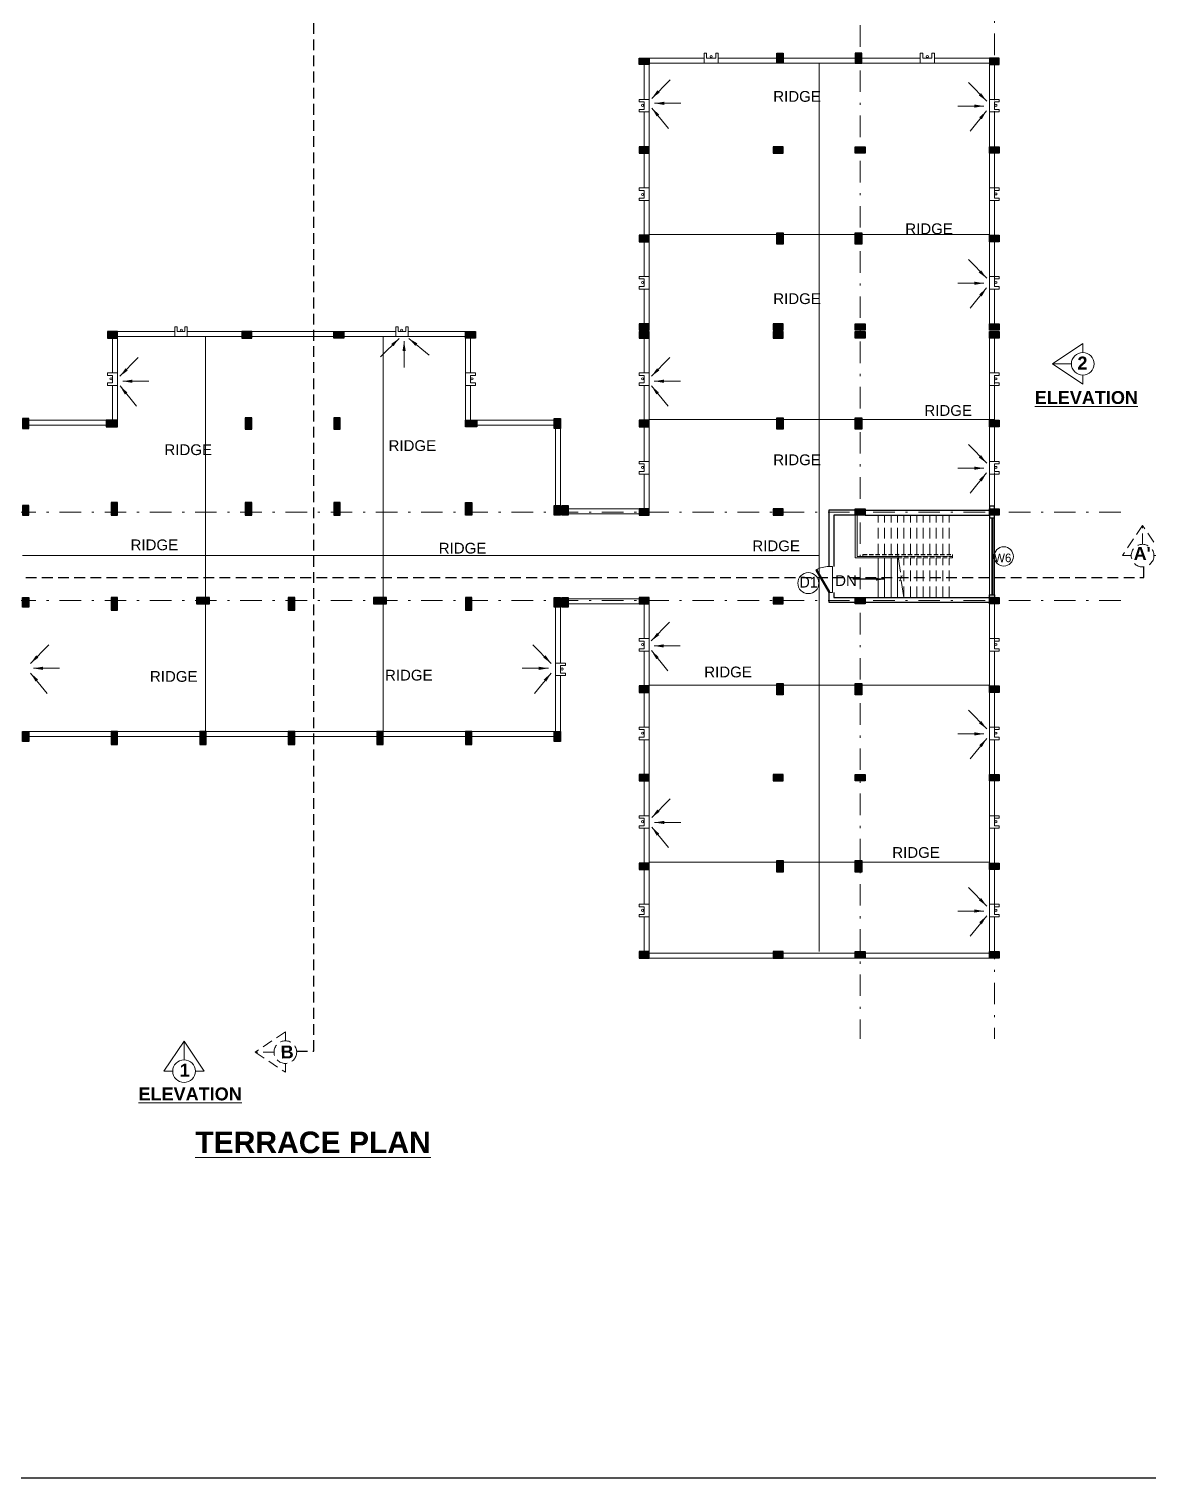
# Model space of a CAD drawing. Header units: millimetres. Extents: x 3614 to 12428, y -844 to 6844.
# Drawn here: x 5816.8 to 5868.8, y -728.6 to -661.2 of the extents above; entities that cross this region are included whole.
import ezdxf

# ---------------------------------------------------------------- set-up
doc = ezdxf.new("R2010")
doc.units = ezdxf.units.MM
doc.header["$LTSCALE"] = 40
doc.header["$MEASUREMENT"] = 0
doc.linetypes.add('DASHDOT', pattern=[1, 0.5, -0.25, 0, -0.25])
doc.linetypes.add('DASHED2', pattern=[0.375, 0.25, -0.125])
doc.layers.get('0').update_dxf_attribs({"linetype": 'CONTINUOUS', "lineweight": 20})
for name, color, linetype, lineweight in [('Beam', 254, 'CONTINUOUS', 25), ('Column', 252, 'CONTINUOUS', 30), ('Column Hatch', 253, 'CONTINUOUS', 13), ('Door', 54, 'CONTINUOUS', 18), ('E1', 7, 'CONTINUOUS', 20), ('GRID', 134, 'DASHDOT', 13), ('Railing', 23, 'CONTINUOUS', 18), ('RIDGE', 255, 'CONTINUOUS', 15), ('Section', 72, 'DASHED2', 30), ('SLOP', 232, 'CONTINUOUS', 18), ('Stair', 1, 'CONTINUOUS', 15), ('TEXT', 7, 'CONTINUOUS', 20), ('title', 7, 'CONTINUOUS', 35), ('Wall', 7, 'CONTINUOUS', 30), ('Window', 150, 'CONTINUOUS', 15), ('Window-Wall', 7, 'CONTINUOUS', 18)]:
    doc.layers.add(name, color=color, linetype=linetype, lineweight=lineweight)
doc.styles.add('DIM', font='arial.ttf')
doc.styles.add('L120', font='simplex.shx', dxfattribs={"height": 1})
doc.styles.get("Standard").update_dxf_attribs({"font": 'txt.shx', "height": 0.03937})
doc.styles.add('STYLE9', font='GOTHIC.TTF')
doc.styles.add('Tabrej', font='GOTHIC.TTF')
doc.styles.add('Tabrej.', font='GOTHIC.TTF', dxfattribs={"height": 1})
doc.dimstyles.get("Standard").update_dxf_attribs({"dimtxt": 0.18, "dimasz": 0.18, "dimexe": 0.18, "dimexo": 0.0625, "dimgap": 0.09, "dimtad": 0, "dimtih": 1, "dimtoh": 1, "dimdec": 4, "dimzin": 0, "dimdsep": 46, "dimtxsty": 'Standard', "dimcen": 0.09, "dimadec": 0, "dimazin": 0, "dimtfac": 1, "dimtdec": 4, "dimtofl": 0, "dimtmove": 0, "dimatfit": 3, "dimfxl": 0, "dimtolj": 1, "dimtzin": 0, "dimarcsym": 0})
doc.dimstyles.new('Tabrej', dxfattribs={"dimtxt": 0.5, "dimasz": 0.45, "dimexe": 0.18, "dimexo": 0.0625, "dimgap": 0.09, "dimtad": 0, "dimdec": 3, "dimzin": 0, "dimdsep": 46, "dimtxsty": 'Tabrej', "dimcen": 0, "dimclrd": 256, "dimclre": 256, "dimclrt": 7, "dimaunit": 1, "dimadec": 3, "dimazin": 0, "dimtfac": 1, "dimtdec": 3, "dimtofl": 0, "dimtmove": 0, "dimatfit": 3, "dimfxl": 0, "dimtolj": 1, "dimtzin": 0, "dimlwd": -1, "dimlwe": -1, "dimarcsym": 0})

# ---------------------------------------------------------------- blocks, each defined once
blk = doc.blocks.new('COLUMN 546')
at = {"layer": 'Column Hatch'}
h = blk.add_hatch(color=0, dxfattribs=at)
h.dxf.hatch_style = 1
h.paths.add_polyline_path([(0, 0), (0.3, 0), (0.3, 0.46), (0, 0.46)])
at = {"layer": 'Column'}
for p, q in [((0.3, 0.46), (0, 0.46)), ((0, 0.46), (0, 0)), ((0, 0), (0.3, 0)), ((0.3, 0), (0.3, 0.46))]:
    blk.add_line(p, q, dxfattribs=at)
blk = doc.blocks.new('COLM 530')
at = {"layer": 'Column Hatch'}
h = blk.add_hatch(color=0, dxfattribs=at)
h.dxf.hatch_style = 1
h.paths.add_polyline_path([(5443.518, -633.795), (5443.218, -633.795), (5443.218, -634.325), (5443.518, -634.325)])
at = {"layer": 'Column'}
for p, q in [((5443.518, -633.795), (5443.218, -633.795)), ((5443.218, -633.795), (5443.218, -634.325)), ((5443.518, -634.325), (5443.518, -633.795)), ((5443.218, -634.325), (5443.518, -634.325))]:
    blk.add_line(p, q, dxfattribs=at)
blk = doc.blocks.new('colm 600')
at = {"layer": 'Column Hatch'}
h = blk.add_hatch(color=0, dxfattribs=at)
h.dxf.hatch_style = 1
h.paths.add_polyline_path([(5460.775, -628.796), (5460.475, -628.796), (5460.475, -629.396), (5460.775, -629.396)])
at = {"layer": 'Column'}
for p, q in [((5460.775, -628.796), (5460.475, -628.796)), ((5460.475, -628.796), (5460.475, -629.396)), ((5460.475, -629.396), (5460.775, -629.396)), ((5460.775, -629.396), (5460.775, -628.796))]:
    blk.add_line(p, q, dxfattribs=at)
blk = doc.blocks.new('*U18')
for p, q in [((0, 0), (0, -6)), ((40, 0), (40, -6))]:
    blk.add_line(p, q)
blk.add_lwpolyline([(0, 0), (34.6, 20), (35.5, 18.5), (0.9, -1.5)], close=True)
blk.add_arc((0, 0), 40, 0, 30)
blk = doc.blocks.new('DOOR1')
at = {"layer": 'Door'}
blk.add_line((0, 0), (1.2, 0), dxfattribs=at)
at = {"layer": 'Door', "xscale": 0.0300000000000013, "yscale": 0.0300000000000013, "zscale": 0.0300000000000013}
blk.add_blockref('*U18', (0, 0.18), dxfattribs=at)
blk = doc.blocks.new('drt')
at = {"layer": 'TEXT', "ltscale": 0.05}
for p, q in [((43.454, 26.367), (43.042, 26.367)), ((43.98, 24.969), (43.042, 26.367)), ((44.919, 26.367), (43.98, 24.969)), ((44.919, 26.367), (44.506, 26.367)), ((43.98, 25.841), (43.98, 24.969)), ((86.231, 2.02), (87.63, 2.959)), ((87.63, 2.546), (87.63, 2.959)), ((7.106, 2.255), (7.106, 2.667)), ((8.505, 1.729), (7.106, 2.667)), ((87.104, 2.02), (86.231, 2.02)), ((87.63, 1.082), (86.231, 2.02)), ((7.106, 0.79), (8.505, 1.729)), ((7.632, 1.729), (8.505, 1.729)), ((87.63, 1.082), (87.63, 1.494)), ((7.106, 0.79), (7.106, 1.203)), ((44.942, -30.84), (45.881, -29.442)), ((45.881, -30.314), (45.881, -29.442)), ((45.881, -29.442), (46.819, -30.84)), ((44.942, -30.84), (45.355, -30.84)), ((46.407, -30.84), (46.819, -30.84))]:
    blk.add_line(p, q, dxfattribs=at)
for centre in [(43.98, 26.367), (7.106, 1.729), (87.63, 2.02), (45.881, -30.84)]:
    blk.add_circle(centre, 0.526, dxfattribs=at)
at = {"layer": 'TEXT', "char_height": 0.6, "attachment_point": 1, "style": 'Tabrej.'}
for s, insert in [('{\\fArial|b1|i0|c0|p34;\\LELEVATION }', (41.63, 27.914)), ('{\\fArial|b1|i0|c0|p34;3}', (43.732, 26.705)), ('{\\fArial|b1|i0|c0|p34;2}', (87.382, 2.358)), ('{\\fArial|b1|i0|c0|p34;\\LELEVATION }', (85.399, 0.756)), ('{\\fArial|b1|i0|c0|p34;\\LELEVATION }', (4.487, 0.133)), ('{\\fArial|b1|i0|c0|p34;\\LELEVATION }', (43.767, -31.598))]:
    blk.add_mtext_dynamic_manual_height_columns(s, width=20.54056, gutter_width=5, heights=[0], dxfattribs=dict(at, insert=insert))
for s, insert, rotation in [('{\\fArial|b1|i0|c0|p34;4}', (6.865, 2.063), 1.0017), ('{\\fArial|b1|i0|c0|p34;1}', (45.684, -30.492), 359.4813)]:
    blk.add_mtext_dynamic_manual_height_columns(s, width=20.54056, gutter_width=5, heights=[0], dxfattribs=dict(at, insert=insert, rotation=rotation))
blk = doc.blocks.new('GFGRG')
at = {"layer": 'TEXT', "color": 3}
blk.add_circle((5531.941, -685.736), 0.448, dxfattribs=at)
at = {"layer": 'TEXT', "color": 3, "style": 'STYLE9'}
blk.add_text('W6', height=0.4, dxfattribs=at).set_placement((5531.494, -686.004))
blk = doc.blocks.new('DDDD')
at = {"layer": 'TEXT', "color": 3, "ltscale": 0.2}
blk.add_circle((2085.909, -1030.934), 0.488, dxfattribs=at)
at = {"layer": 'TEXT', "color": 3, "style": 'STYLE9'}
blk.add_text('D1', height=0.5, dxfattribs=at).set_placement((2085.496, -1031.139))
blk = doc.blocks.new('BDHVBFH')
at = {"layer": 'Section', "color": 7, "linetype": 'ByBlock', "lineweight": 20, "ltscale": 0.05}
for p, q in [((5432.399, -574.787), (5431.461, -576.186)), ((5432.399, -575.66), (5432.399, -574.787)), ((5433.338, -576.186), (5432.399, -574.787)), ((5431.873, -576.186), (5431.461, -576.186)), ((5433.338, -576.186), (5432.925, -576.186))]:
    blk.add_line(p, q, dxfattribs=at)
blk.add_circle((5432.399, -576.186), 0.526, dxfattribs=at)
blk = doc.blocks.new('SECT BB')
at = {"layer": 'Section', "ltscale": 0.05}
for p, q in [((5469.946, -289.614), (5470.752, -289.614)), ((5470.752, -343.655), (5470.752, -289.614)), ((5469.946, -343.655), (5470.752, -343.655))]:
    blk.add_line(p, q, dxfattribs=at)
at = {"layer": 'Section', "rotation": 90}
for p in [(4893.237, -5721.963), (4893.237, -5776.106)]:
    blk.add_blockref('BDHVBFH', p, dxfattribs=at)
at = {"layer": 'Section', "char_height": 0.6, "attachment_point": 1, "rotation": 1.0017, "style": 'Tabrej'}
for insert in [(5469.197, -289.257), (5469.197, -343.405)]:
    blk.add_mtext_dynamic_manual_height_columns('{\\fArial|b1|i0|c0|p34;B}', width=20.54056, gutter_width=5, heights=[0], dxfattribs=dict(at, insert=insert))
blk = doc.blocks.new('SEC AA')
at = {"layer": 'Section', "ltscale": 0.05}
for p, q in [((5428.116, -321.664), (5428.116, -321.164)), ((5428.116, -321.664), (5509.295, -321.664)), ((5509.295, -321.664), (5509.295, -321.164))]:
    blk.add_line(p, q, dxfattribs=at)
at = {"layer": 'Section'}
for p in [(-4.334, 255.545), (76.844, 255.545)]:
    blk.add_blockref('BDHVBFH', p, dxfattribs=at)
at = {"layer": 'Section', "char_height": 0.6, "attachment_point": 1, "rotation": 1.0017, "style": 'Tabrej'}
for s, insert in [('{\\fArial|b1|i0|c0|p34;A}', (5427.753, -320.249)), ("{\\fArial|b1|i0|c0|p34;A'}", (5508.818, -320.249))]:
    blk.add_mtext_dynamic_manual_height_columns(s, width=20.54056, gutter_width=5, heights=[0], dxfattribs=dict(at, insert=insert))

msp = doc.modelspace()

# ---------------------------------------------------------------- linework, layer by layer
at = {"layer": 'Beam', "ltscale": 0.05}
msp.add_lwpolyline([(5375.2505, -625.1005), (5933.9059, -625.1005), (5933.9059, -728.5521), (5375.2505, -728.5521)], close=True, dxfattribs=at)
at = {"layer": 'E1', "ltscale": 0.05}
for p, q in [((5845.4173, -664.5005), (5845.4173, -662.8855)), ((5848.2048, -662.5855), (5845.6473, -662.5855)), ((5848.2048, -662.8155), (5845.6473, -662.8155)), ((5845.6473, -664.5005), (5845.6473, -662.8855)), ((5851.5773, -662.5855), (5848.8598, -662.5855)), ((5851.5773, -662.8155), (5848.8598, -662.8155)), ((5851.8773, -662.5855), (5855.2273, -662.5855)), ((5851.8773, -662.8155), (5855.2273, -662.8155)), ((5858.2448, -662.5855), (5855.5273, -662.5855)), ((5858.2448, -662.8155), (5855.5273, -662.8155)), ((5861.4573, -662.5855), (5858.8998, -662.5855)), ((5861.4573, -662.8155), (5858.8998, -662.8155)), ((5861.4573, -664.5005), (5861.4573, -662.8855)), ((5861.6873, -664.5005), (5861.6873, -662.8855)), ((5845.4173, -666.7005), (5845.4173, -665.0855)), ((5845.6473, -666.7005), (5845.6473, -665.0855)), ((5861.4573, -666.7005), (5861.4573, -665.0855)), ((5861.6873, -666.7005), (5861.6873, -665.0855)), ((5845.4173, -668.6155), (5845.4173, -667.0005)), ((5845.6473, -668.6155), (5845.6473, -667.0005)), ((5861.4573, -668.6155), (5861.4573, -667.0005)), ((5861.6873, -668.6155), (5861.6873, -667.0005)), ((5845.4173, -670.8155), (5845.4173, -669.2005)), ((5845.6473, -670.8155), (5845.6473, -669.2005)), ((5861.4573, -670.8155), (5861.4573, -669.2005)), ((5861.6873, -670.8155), (5861.6873, -669.2005)), ((5845.4173, -672.7305), (5845.4173, -671.1155)), ((5845.6473, -672.7305), (5845.6473, -671.1155)), ((5861.4573, -672.7305), (5861.4573, -671.1155)), ((5861.6873, -672.7305), (5861.6873, -671.1155)), ((5845.4173, -674.9305), (5845.4173, -673.3155)), ((5845.6473, -674.9305), (5845.6473, -673.3155)), ((5861.4573, -674.9305), (5861.4573, -673.3155)), ((5861.6873, -674.9305), (5861.6873, -673.3155)), ((5820.7273, -675.5925), (5820.7273, -677.2075)), ((5820.9573, -675.2925), (5823.611, -675.2925)), ((5820.9573, -675.5225), (5823.611, -675.5225)), ((5820.9573, -675.5925), (5820.9573, -677.2075)), ((5824.196, -675.2925), (5826.7273, -675.2925)), ((5824.196, -675.5225), (5826.7273, -675.5225)), ((5827.1873, -675.2925), (5831.0023, -675.2925)), ((5827.1873, -675.5225), (5831.0023, -675.5225)), ((5831.4623, -675.2925), (5833.8787, -675.2925)), ((5831.4623, -675.5225), (5833.8787, -675.5225)), ((5837.1173, -675.2925), (5834.4637, -675.2925)), ((5837.1173, -675.5225), (5834.4637, -675.5225)), ((5837.1173, -675.5925), (5837.1173, -677.2075)), ((5837.3473, -675.5925), (5837.3473, -677.2075)), ((5845.4173, -677.2075), (5845.4173, -675.5925)), ((5845.6473, -677.2075), (5845.6473, -675.5925)), ((5861.4573, -677.2075), (5861.4573, -675.5925)), ((5861.6873, -677.2075), (5861.6873, -675.5925)), ((5820.7273, -677.7925), (5820.7273, -679.4075)), ((5820.9573, -677.7925), (5820.9573, -679.4075)), ((5837.1173, -677.7925), (5837.1173, -679.4075)), ((5837.3473, -677.7925), (5837.3473, -679.4075)), ((5845.4173, -679.4075), (5845.4173, -677.7925)), ((5845.6473, -679.4075), (5845.6473, -677.7925)), ((5861.4573, -679.4075), (5861.4573, -677.7925)), ((5861.6873, -679.4075), (5861.6873, -677.7925)), ((5820.4273, -679.4075), (5816.8423, -679.4075)), ((5820.4273, -679.6375), (5816.8423, -679.6375)), ((5837.6473, -679.4075), (5841.2323, -679.4075)), ((5837.6473, -679.6375), (5841.2323, -679.6375)), ((5841.3023, -683.3625), (5841.3023, -679.8074)), ((5841.5323, -683.3625), (5841.5323, -679.8074)), ((5845.4173, -681.3225), (5845.4173, -679.7075)), ((5845.6473, -681.3225), (5845.6473, -679.7075)), ((5861.4573, -681.3225), (5861.4573, -679.7075)), ((5861.6873, -681.3225), (5861.6873, -679.7075)), ((5845.4173, -683.5225), (5845.4173, -681.9075)), ((5845.6473, -683.5225), (5845.6473, -681.9075)), ((5861.4573, -683.5225), (5861.4573, -681.9075)), ((5861.6873, -683.5225), (5861.6873, -681.9075)), ((5845.1873, -683.5225), (5841.8943, -683.5225)), ((5845.1873, -683.7525), (5841.8943, -683.7525)), ((5845.1873, -687.7075), (5841.8943, -687.7075)), ((5845.1873, -687.9375), (5841.8943, -687.9375)), ((5845.4173, -687.9375), (5845.4173, -689.5525)), ((5845.6473, -687.9375), (5845.6473, -689.5525)), ((5861.4573, -689.5525), (5861.4573, -687.9375)), ((5861.6873, -689.5525), (5861.6873, -687.9375)), ((5841.3023, -688.0975), (5841.3023, -690.69)), ((5841.5323, -688.0975), (5841.5323, -690.69)), ((5845.4173, -690.1375), (5845.4173, -691.7525)), ((5845.6473, -690.1375), (5845.6473, -691.7525)), ((5861.4573, -691.7525), (5861.4573, -690.1375)), ((5861.6873, -691.7525), (5861.6873, -690.1375)), ((5841.3023, -691.275), (5841.3023, -693.8675)), ((5841.5323, -691.275), (5841.5323, -693.8675)), ((5845.4173, -692.0525), (5845.4173, -693.6675)), ((5845.6473, -692.0525), (5845.6473, -693.6675)), ((5861.4573, -693.6675), (5861.4573, -692.0525)), ((5861.6873, -693.6675), (5861.6873, -692.0525)), ((5816.8423, -693.8675), (5841.2323, -693.8675)), ((5816.8423, -694.0975), (5841.2323, -694.0975)), ((5845.4173, -694.2525), (5845.4173, -695.8675)), ((5845.6473, -694.2525), (5845.6473, -695.8675)), ((5861.4573, -695.8675), (5861.4573, -694.2525)), ((5861.6873, -695.8675), (5861.6873, -694.2525)), ((5845.4173, -696.1675), (5845.4173, -697.7825)), ((5845.6473, -696.1675), (5845.6473, -697.7825)), ((5861.4573, -697.7825), (5861.4573, -696.1675)), ((5861.6873, -697.7825), (5861.6873, -696.1675)), ((5845.4173, -698.3675), (5845.4173, -699.9825)), ((5845.6473, -698.3675), (5845.6473, -699.9825)), ((5861.4573, -699.9825), (5861.4573, -698.3675)), ((5861.6873, -699.9825), (5861.6873, -698.3675)), ((5845.4173, -700.2825), (5845.4173, -701.8975)), ((5845.6473, -700.2825), (5845.6473, -701.8975)), ((5861.4573, -701.8975), (5861.4573, -700.2825)), ((5861.6873, -701.8975), (5861.6873, -700.2825)), ((5845.4173, -702.4825), (5845.4173, -704.0975)), ((5845.6473, -702.4825), (5845.6473, -704.0975)), ((5861.4573, -704.0975), (5861.4573, -702.4825)), ((5861.6873, -704.0975), (5861.6873, -702.4825)), ((5845.6473, -704.1675), (5861.4573, -704.1675)), ((5845.6473, -704.3975), (5861.4573, -704.3975))]:
    msp.add_line(p, q, dxfattribs=at)
at = {"layer": 'E1'}
for points in [[(5848.8598, -662.8175), (5848.8598, -662.3575), (5848.7448, -662.3575), (5848.7448, -662.5875), (5848.3198, -662.5875), (5848.3198, -662.3575), (5848.2048, -662.3575), (5848.2048, -662.8175), (5848.8598, -662.8175)], [(5858.2448, -662.8155), (5858.2448, -662.3555), (5858.3598, -662.3555), (5858.3598, -662.5855), (5858.7848, -662.5855), (5858.7848, -662.3555), (5858.8998, -662.3555), (5858.8998, -662.8155), (5858.2448, -662.8155)], [(5845.6473, -664.5005), (5845.1873, -664.5005), (5845.1873, -664.6155), (5845.4173, -664.6155), (5845.4173, -664.9705), (5845.1873, -664.9705), (5845.1873, -665.0855), (5845.6473, -665.0855), (5845.6473, -664.5005)], [(5861.4573, -664.5005), (5861.9173, -664.5005), (5861.9173, -664.6155), (5861.6873, -664.6155), (5861.6873, -664.9705), (5861.9173, -664.9705), (5861.9173, -665.0855), (5861.4573, -665.0855), (5861.4573, -664.5005)], [(5845.6473, -669.2005), (5845.1873, -669.2005), (5845.1873, -669.0855), (5845.4173, -669.0855), (5845.4173, -668.7305), (5845.1873, -668.7305), (5845.1873, -668.6155), (5845.6473, -668.6155), (5845.6473, -669.2005)], [(5861.4573, -668.6155), (5861.9173, -668.6155), (5861.9173, -668.7305), (5861.6873, -668.7305), (5861.6873, -669.0855), (5861.9173, -669.0855), (5861.9173, -669.2005), (5861.4573, -669.2005), (5861.4573, -668.6155)], [(5845.6473, -672.7305), (5845.1873, -672.7305), (5845.1873, -672.8455), (5845.4173, -672.8455), (5845.4173, -673.2005), (5845.1873, -673.2005), (5845.1873, -673.3155), (5845.6473, -673.3155), (5845.6473, -672.7305)], [(5861.4573, -672.7305), (5861.9173, -672.7305), (5861.9173, -672.8455), (5861.6873, -672.8455), (5861.6873, -673.2005), (5861.9173, -673.2005), (5861.9173, -673.3155), (5861.4573, -673.3155), (5861.4573, -672.7305)], [(5824.196, -675.5225), (5824.196, -675.0625), (5824.081, -675.0625), (5824.081, -675.2925), (5823.726, -675.2925), (5823.726, -675.0625), (5823.611, -675.0625), (5823.611, -675.5225), (5824.196, -675.5225)], [(5833.8787, -675.5225), (5833.8787, -675.0625), (5833.9937, -675.0625), (5833.9937, -675.2925), (5834.3487, -675.2925), (5834.3487, -675.0625), (5834.4637, -675.0625), (5834.4637, -675.5225), (5833.8787, -675.5225)], [(5820.9573, -677.2075), (5820.4973, -677.2075), (5820.4973, -677.3225), (5820.7273, -677.3225), (5820.7273, -677.6775), (5820.4973, -677.6775), (5820.4973, -677.7925), (5820.9573, -677.7925), (5820.9573, -677.2075)], [(5837.1173, -677.2075), (5837.5773, -677.2075), (5837.5773, -677.3225), (5837.3473, -677.3225), (5837.3473, -677.6775), (5837.5773, -677.6775), (5837.5773, -677.7925), (5837.1173, -677.7925), (5837.1173, -677.2075)], [(5845.6473, -677.2075), (5845.1873, -677.2075), (5845.1873, -677.3225), (5845.4173, -677.3225), (5845.4173, -677.6775), (5845.1873, -677.6775), (5845.1873, -677.7925), (5845.6473, -677.7925), (5845.6473, -677.2075)], [(5861.4573, -677.2075), (5861.9173, -677.2075), (5861.9173, -677.3225), (5861.6873, -677.3225), (5861.6873, -677.6775), (5861.9173, -677.6775), (5861.9173, -677.7925), (5861.4573, -677.7925), (5861.4573, -677.2075)], [(5845.6473, -681.3225), (5845.1873, -681.3225), (5845.1873, -681.4375), (5845.4173, -681.4375), (5845.4173, -681.7925), (5845.1873, -681.7925), (5845.1873, -681.9075), (5845.6473, -681.9075), (5845.6473, -681.3225)], [(5861.4573, -681.3225), (5861.9173, -681.3225), (5861.9173, -681.4375), (5861.6873, -681.4375), (5861.6873, -681.7925), (5861.9173, -681.7925), (5861.9173, -681.9075), (5861.4573, -681.9075), (5861.4573, -681.3225)], [(5845.6473, -689.5525), (5845.1873, -689.5525), (5845.1873, -689.6675), (5845.4173, -689.6675), (5845.4173, -690.0225), (5845.1873, -690.0225), (5845.1873, -690.1375), (5845.6473, -690.1375), (5845.6473, -689.5525)], [(5861.4573, -689.5525), (5861.9173, -689.5525), (5861.9173, -689.6675), (5861.6873, -689.6675), (5861.6873, -690.0225), (5861.9173, -690.0225), (5861.9173, -690.1375), (5861.4573, -690.1375), (5861.4573, -689.5525)], [(5841.3023, -690.69), (5841.7623, -690.69), (5841.7623, -690.805), (5841.5323, -690.805), (5841.5323, -691.16), (5841.7623, -691.16), (5841.7623, -691.275), (5841.3023, -691.275), (5841.3023, -690.69)], [(5845.6473, -693.6675), (5845.1873, -693.6675), (5845.1873, -693.7825), (5845.4173, -693.7825), (5845.4173, -694.1375), (5845.1873, -694.1375), (5845.1873, -694.2525), (5845.6473, -694.2525), (5845.6473, -693.6675)], [(5861.4573, -693.6675), (5861.9173, -693.6675), (5861.9173, -693.7825), (5861.6873, -693.7825), (5861.6873, -694.1375), (5861.9173, -694.1375), (5861.9173, -694.2525), (5861.4573, -694.2525), (5861.4573, -693.6675)], [(5845.6473, -697.7825), (5845.1873, -697.7825), (5845.1873, -697.8975), (5845.4173, -697.8975), (5845.4173, -698.2525), (5845.1873, -698.2525), (5845.1873, -698.3675), (5845.6473, -698.3675), (5845.6473, -697.7825)], [(5861.4573, -697.7825), (5861.9173, -697.7825), (5861.9173, -697.8975), (5861.6873, -697.8975), (5861.6873, -698.2525), (5861.9173, -698.2525), (5861.9173, -698.3675), (5861.4573, -698.3675), (5861.4573, -697.7825)], [(5845.6473, -701.8975), (5845.1873, -701.8975), (5845.1873, -702.0125), (5845.4173, -702.0125), (5845.4173, -702.3675), (5845.1873, -702.3675), (5845.1873, -702.4825), (5845.6473, -702.4825), (5845.6473, -701.8975)], [(5861.4573, -701.8975), (5861.9173, -701.8975), (5861.9173, -702.0125), (5861.6873, -702.0125), (5861.6873, -702.3675), (5861.9173, -702.3675), (5861.9173, -702.4825), (5861.4573, -702.4825), (5861.4573, -701.8975)]]:
    msp.add_lwpolyline(points, dxfattribs=at)
for centre in [(5848.5323, -662.5159), (5858.5723, -662.5138), (5845.3457, -664.7788), (5861.759, -664.7788), (5845.3457, -668.9222), (5861.759, -668.8938), (5845.3457, -673.0088), (5861.759, -673.0088), (5823.9177, -675.2208), (5834.157, -675.2208), (5820.6557, -677.4858), (5837.419, -677.4858), (5845.3457, -677.4858), (5861.759, -677.4858), (5845.3457, -681.6008), (5861.759, -681.6008), (5845.3457, -689.8308), (5861.759, -689.8308), (5841.604, -690.9683), (5845.3457, -693.9458), (5861.759, -693.9458), (5845.3457, -698.0608), (5861.759, -698.0608), (5845.3457, -702.1758), (5861.759, -702.1758)]:
    msp.add_circle(centre, 0.05, dxfattribs=at)
at = {"layer": 'GRID', "lineweight": 18, "ltscale": 0.05}
for p, q in [((5861.6873, -657.2426), (5861.6873, -708.1427)), ((5855.4573, -658.9562), (5855.4573, -708.1427)), ((5867.559, -683.6725), (5792.6122, -683.6725)), ((5867.559, -687.7875), (5792.6032, -687.7875))]:
    msp.add_line(p, q, dxfattribs=at)
at = {"layer": 'Railing', "ltscale": 0.05}
for p, q in [((5855.2273, -683.8225), (5855.2273, -685.8075)), ((5855.3073, -683.8225), (5855.3073, -685.7325))]:
    msp.add_line(p, q, dxfattribs=at)
at = {"layer": 'Railing', "linetype": 'ByBlock', "ltscale": 0.05}
for p, q in [((5855.2273, -685.8075), (5857.1989, -685.8075)), ((5855.3073, -685.7325), (5857.1868, -685.7325))]:
    msp.add_line(p, q, dxfattribs=at)
at = {"layer": 'Railing', "linetype": 'DASHED2', "ltscale": 0.02}
for p, q in [((5855.5723, -685.6525), (5859.7373, -685.6525)), ((5855.5723, -685.6525), (5855.5723, -685.7275)), ((5855.5723, -685.7275), (5859.7373, -685.7275)), ((5857.187, -685.7325), (5859.7373, -685.7325)), ((5857.199, -685.8075), (5859.7373, -685.8075)), ((5859.7373, -685.7275), (5859.7373, -685.6525)), ((5859.7373, -685.8075), (5859.7373, -685.7325))]:
    msp.add_line(p, q, dxfattribs=at)
at = {"layer": 'RIDGE', "linetype": 'ByBlock', "lineweight": 18, "ltscale": 0.05}
for p, q in [((5853.5523, -704.0975), (5853.5523, -662.8155)), ((5845.6473, -670.7805), (5861.4573, -670.7805)), ((5825.0403, -675.5225), (5825.0403, -693.8325)), ((5833.3023, -675.5225), (5833.3023, -693.8325)), ((5845.6473, -679.3725), (5861.6873, -679.3725)), ((5816.5423, -685.695), (5853.5523, -685.695)), ((5845.6473, -691.7175), (5861.4573, -691.7175)), ((5845.6473, -699.9475), (5861.4573, -699.9475))]:
    msp.add_line(p, q, dxfattribs=at)
at = {"layer": 'Stair', "linetype": 'DASHED2', "ltscale": 0.05}
for p, q in [((5856.2873, -685.6525), (5856.2873, -683.8225)), ((5856.5873, -685.6525), (5856.5873, -683.8225)), ((5856.8873, -685.6525), (5856.8873, -683.8225)), ((5857.1873, -685.6525), (5857.1873, -683.8225)), ((5857.4873, -685.6525), (5857.4873, -683.8225)), ((5857.7873, -685.6525), (5857.7873, -683.8225)), ((5858.0873, -685.6525), (5858.0873, -683.8225)), ((5858.3873, -685.6525), (5858.3873, -683.8225)), ((5858.6873, -685.6525), (5858.6873, -683.8225)), ((5858.9873, -685.6525), (5858.9873, -683.8225)), ((5859.2873, -685.6525), (5859.2873, -683.8225)), ((5859.5873, -685.6525), (5859.5873, -683.8225)), ((5857.4873, -687.6375), (5857.4873, -685.8075)), ((5857.7873, -687.6375), (5857.7873, -685.8075)), ((5858.0873, -687.6375), (5858.0873, -685.8075)), ((5858.3873, -687.6375), (5858.3873, -685.8075)), ((5858.6873, -687.6375), (5858.6873, -685.8075)), ((5858.9873, -687.6375), (5858.9873, -685.8075)), ((5859.2873, -687.6375), (5859.2873, -685.8075)), ((5859.5873, -687.6375), (5859.5873, -685.8075))]:
    msp.add_line(p, q, dxfattribs=at)
at = {"layer": 'Stair', "ltscale": 0.05}
for p, q in [((5856.2873, -687.6375), (5856.2873, -685.8075)), ((5856.5873, -687.6375), (5856.5873, -685.8075)), ((5856.8873, -687.6375), (5856.8873, -685.8075)), ((5857.1873, -687.6375), (5857.1873, -685.8075))]:
    msp.add_line(p, q, dxfattribs=at)
at = {"layer": 'TEXT', "ltscale": 0.05}
for p, q in [((5857.3313, -686.4623), (5857.1873, -685.5485)), ((5857.4016, -686.6418), (5857.2849, -686.8666)), ((5857.3313, -686.6463), (5857.4016, -686.6418)), ((5857.3651, -686.8611), (5857.2849, -686.8666)), ((5857.4873, -687.6375), (5857.3651, -686.8611))]:
    msp.add_line(p, q, dxfattribs=at)
at = {"layer": 'title', "ltscale": 0.05}
msp.add_line((5857.3704, -686.8951), (5857.3704, -686.8951), dxfattribs=at)
at = {"layer": 'Wall', "linetype": 'ByBlock', "ltscale": 0.05}
for p, q in [((5855.2273, -683.5925), (5853.9943, -683.5925)), ((5853.9943, -683.5925), (5853.9943, -686.2075)), ((5855.2273, -683.8225), (5854.2273, -683.8225)), ((5854.2273, -683.8225), (5854.2273, -686.2075)), ((5853.9943, -687.4075), (5853.9943, -687.8675)), ((5854.2273, -687.4075), (5854.2273, -687.6375))]:
    msp.add_line(p, q, dxfattribs=at)
at = {"layer": 'Wall'}
for p, q in [((5855.6873, -683.5925), (5861.4573, -683.5925)), ((5855.6873, -683.8225), (5861.4573, -683.8225)), ((5853.9943, -687.8675), (5855.2273, -687.8675)), ((5854.2273, -687.6375), (5855.2273, -687.6375)), ((5855.6873, -687.6375), (5861.4573, -687.6375)), ((5855.6873, -687.8675), (5861.4573, -687.8675))]:
    msp.add_line(p, q, dxfattribs=at)
for points in [[(5861.6873, -683.5225), (5861.6873, -683.4075), (5861.4573, -683.4075), (5861.4573, -683.5225), (5861.6873, -683.5225)], [(5861.6873, -683.9375), (5861.6873, -683.8225), (5861.4573, -683.8225), (5861.4573, -683.9375), (5861.6873, -683.9375)], [(5861.4573, -687.6375), (5861.4573, -687.5225), (5861.6873, -687.5225), (5861.6873, -687.6375), (5861.4573, -687.6375)]]:
    msp.add_lwpolyline(points, dxfattribs=at)
at = {"layer": 'Window'}
for p, q in [((5861.6064, -683.9375), (5861.6064, -687.5225)), ((5861.6364, -683.9375), (5861.6364, -687.5225))]:
    msp.add_line(p, q, dxfattribs=at)
at = {"layer": 'Window-Wall'}
for p, q in [((5861.6873, -683.9375), (5861.4573, -683.9375)), ((5861.4573, -687.5225), (5861.4573, -683.9375)), ((5861.5723, -683.9375), (5861.5723, -687.5225)), ((5861.6873, -683.9375), (5861.6873, -687.5225)), ((5861.6873, -687.5225), (5861.4573, -687.5225))]:
    msp.add_line(p, q, dxfattribs=at)

# ---------------------------------------------------------------- block references
at = {"color": 7, "extrusion": (0, 0, -1), "zscale": -1}
for p in [(-5851.8774, -662.8204), (-5841.5323, -679.7875), (-5841.5323, -683.8225), (-5841.8943, -683.8225)]:
    msp.add_blockref('COLUMN 546', p, dxfattribs=at)
at = {"color": 7, "extrusion": (0, 0, -1), "xscale": -1, "zscale": -1}
for p in [(-5855.2274, -662.8204), (-5816.5423, -679.7875), (-5816.5423, -683.8225)]:
    msp.add_blockref('COLUMN 546', p, dxfattribs=at)
at = {"color": 7, "extrusion": (0, 0, -1), "zscale": -1}
for p, rotation in [((-5845.6473, -662.5855), 270), ((-5855.2273, -667.0005), 90.00000000000001), ((-5861.4573, -667.0005), 90.00000000000001), ((-5861.4573, -671.1155), 90.00000000000001), ((-5855.2273, -675.2305), 90.00000000000001), ((-5861.4573, -675.2305), 90.00000000000001), ((-5831.0023, -675.5925), 90.00000000000001), ((-5837.1173, -675.5925), 90.00000000000001), ((-5855.2273, -675.5925), 90.00000000000001), ((-5861.4573, -675.5925), 90.00000000000001), ((-5861.4573, -679.7075), 90.00000000000001), ((-5855.2273, -683.8225), 90.00000000000001), ((-5861.4573, -683.8225), 90.00000000000001), ((-5816.5423, -687.6375), 180), ((-5841.2323, -687.6375), 180), ((-5841.5943, -687.6375), 180), ((-5855.2273, -687.9375), 90.00000000000001), ((-5861.4573, -687.9375), 90.00000000000001), ((-5861.4573, -692.0525), 90.00000000000001), ((-5816.5423, -693.8675), 180), ((-5841.2323, -693.8675), 180), ((-5855.2273, -696.1675), 90.00000000000001), ((-5861.4573, -696.1675), 90.00000000000001), ((-5861.4573, -700.2825), 90.00000000000001), ((-5855.2273, -704.3975), 90.00000000000001), ((-5861.4573, -704.3975), 90.00000000000001)]:
    msp.add_blockref('COLUMN 546', p, dxfattribs=dict(at, rotation=rotation))
at = {"color": 7, "extrusion": (0, 0, -1), "xscale": -1, "zscale": -1}
for p, rotation in [((-5861.4573, -662.5855), 90), ((-5845.6473, -667.0005), 270), ((-5851.8773, -667.0005), 270), ((-5845.6473, -671.1155), 270), ((-5845.6473, -675.2305), 270), ((-5851.8773, -675.2305), 270), ((-5820.9573, -675.5925), 270), ((-5827.1873, -675.5925), 270), ((-5845.6473, -675.5925), 270), ((-5851.8773, -675.5925), 270), ((-5845.6473, -679.7075), 270), ((-5845.6473, -683.8225), 270), ((-5851.8773, -683.8225), 270), ((-5845.6473, -687.9375), 270), ((-5851.8773, -687.9375), 270), ((-5845.6473, -692.0525), 270), ((-5845.6473, -696.1675), 270), ((-5851.8773, -696.1675), 270), ((-5845.6473, -700.2825), 270), ((-5845.6473, -704.3975), 270), ((-5851.8773, -704.3975), 270)]:
    msp.add_blockref('COLUMN 546', p, dxfattribs=dict(at, rotation=rotation))
at = {"xscale": -1}
for name, p in [('COLM 530', (11295.0952, -36.9056)), ('COLM 530', (11298.7452, -36.9056)), ('COLM 530', (11295.0952, -45.4976)), ('COLM 530', (11298.7452, -45.4976)), ('colm 600', (11297.8924, -54.4267)), ('COLM 530', (11295.0952, -57.8434)), ('COLM 530', (11298.7452, -57.8434)), ('COLM 530', (11295.0952, -66.0726)), ('COLM 530', (11298.7452, -66.0726))]:
    msp.add_blockref(name, p, dxfattribs=at)
at = {"rotation": 270}
for name, p in [('COLM 530', (6454.7522, 4763.8104)), ('colm 600', (6454.0181, 4772.8376)), ('colm 600', (6462.2481, 4772.8376))]:
    msp.add_blockref(name, p, dxfattribs=at)
for name, p in [('COLM 530', (383.6695, -45.4976)), ('COLM 530', (387.7845, -45.4976)), ('colm 600', (360.1823, -54.4267)), ('colm 600', (366.4123, -54.4267)), ('colm 600', (370.5273, -54.4268)), ('colm 600', (360.1823, -58.8417)), ('colm 600', (368.4123, -58.8417)), ('colm 600', (376.6423, -58.8416)), ('colm 600', (360.1823, -65.0717)), ('colm 600', (364.2973, -65.0717)), ('colm 600', (368.4123, -65.0717)), ('colm 600', (372.5273, -65.0717)), ('colm 600', (376.6423, -65.0717))]:
    msp.add_blockref(name, p)
at = {"xscale": -1, "rotation": 90}
msp.add_blockref('COLM 530', (5203.3225, 4763.8104), dxfattribs=at)
at = {"layer": 'Section'}
for name in ['SECT BB', 'SEC AA']:
    msp.add_blockref(name, (359.3295, -365.0584), dxfattribs=at)
at = {"layer": 'TEXT'}
for name, p in [('GFGRG', (330.1812, 0)), ('DDDD', (3767.1368, 343.9573))]:
    msp.add_blockref(name, p, dxfattribs=at)
at = {"layer": 'Wall'}
msp.add_blockref('drt', (5778.1631, -678.8095), dxfattribs=at)
at = {"layer": 'Wall', "rotation": 89.99999999999997}
msp.add_blockref('DOOR1', (5854.1743, -687.4075), dxfattribs=at)

# ---------------------------------------------------------------- texts
at = {"layer": 'TEXT', "attachment_point": 1, "style": 'DIM'}
for s, width, insert, char_height in [('{\\fArial|b0|i0|c0|p34;RIDGE}', 2.841392, (5851.4155, -664.1144), 0.5), ('{\\fArial|b0|i0|c0|p34;RIDGE}', 2.841392, (5857.5479, -670.2634), 0.5), ('{\\fArial|b0|i0|c0|p34;RIDGE}', 2.841392, (5851.4155, -673.5113), 0.5), ('{\\fArial|b0|i0|c0|p34;RIDGE}', 2.841392, (5858.4349, -678.705), 0.5), ('{\\fArial|b0|i0|c0|p34;RIDGE}', 2.841392, (5823.1334, -680.5277), 0.5), ('{\\fArial|b0|i0|c0|p34;RIDGE}', 2.841392, (5833.5445, -680.3377), 0.5), ('{\\fArial|b0|i0|c0|p34;RIDGE}', 2.841392, (5851.4155, -680.9967), 0.5), ('{\\fArial|b0|i0|c0|p34;RIDGE}', 2.841392, (5821.5602, -684.9485), 0.5), ('{\\fArial|b0|i0|c0|p34;RIDGE}', 2.841392, (5835.8764, -685.1021), 0.5), ('{\\fArial|b0|i0|c0|p34;RIDGE}', 2.841392, (5850.4444, -684.994), 0.5), ('{\\fArial|b0|i0|c0|p34;DN}', 1.50962, (5854.2913, -686.6099), 0.5), ('{\\fArial|b0|i0|c0|p34;RIDGE}', 2.841392, (5822.4601, -691.0614), 0.5), ('{\\fArial|b0|i0|c0|p34;RIDGE}', 2.841392, (5833.3787, -691.0022), 0.5), ('{\\fArial|b0|i0|c0|p34;RIDGE}', 2.841392, (5848.2102, -690.8539), 0.5), ('{\\fArial|b0|i0|c0|p34;RIDGE}', 2.841392, (5856.9433, -699.2409), 0.5), ('{\\fArial|b1|i0|c0|p34;\\LTERRACE PLAN}', 20.540561, (5824.5652, -712.4551), 1)]:
    msp.add_mtext_dynamic_manual_height_columns(s, width=width, gutter_width=5, heights=[0], dxfattribs=dict(at, insert=insert, char_height=char_height))

# ---------------------------------------------------------------- leaders
at = {"layer": 'SLOP', "linetype": 'ByBlock', "ltscale": 0.05}
for points in [[(5845.7706, -664.4559), (5846.6236, -663.5866)], [(5861.3321, -664.5843), (5860.4791, -663.715)], [(5845.776, -664.9043), (5846.5464, -665.8476)], [(5845.9015, -664.6852), (5847.1195, -664.6852)], [(5861.2012, -664.8136), (5859.9832, -664.8136)], [(5861.3267, -665.0326), (5860.5563, -665.976)], [(5861.3321, -672.8143), (5860.4791, -671.945)], [(5861.2012, -673.0436), (5859.9832, -673.0436)], [(5861.3267, -673.2626), (5860.5563, -674.206)], [(5834.0384, -675.6039), (5833.1691, -676.457)], [(5834.2677, -675.7349), (5834.2677, -676.9529)], [(5834.4868, -675.6094), (5835.4301, -676.3798)], [(5821.0652, -677.3673), (5821.9182, -676.498)], [(5845.7552, -677.3673), (5846.6082, -676.498)], [(5821.0706, -677.8156), (5821.841, -678.759)], [(5821.1961, -677.5966), (5822.4141, -677.5966)], [(5845.7606, -677.8156), (5846.531, -678.759)], [(5845.8861, -677.5966), (5847.1041, -677.5966)], [(5861.3321, -681.4063), (5860.4791, -680.537)], [(5861.2012, -681.6356), (5859.9832, -681.6356)], [(5861.3267, -681.8546), (5860.5563, -682.798)], [(5845.7502, -689.6634), (5846.6033, -688.7941)], [(5816.9142, -690.7051), (5817.7672, -689.8358)], [(5841.1024, -690.7051), (5840.2493, -689.8358)], [(5845.8812, -689.8927), (5847.0991, -689.8927)], [(5845.7557, -690.1118), (5846.5261, -691.0551)], [(5816.9197, -691.1535), (5817.6901, -692.0968)], [(5817.0452, -690.9344), (5818.2631, -690.9344)], [(5840.9714, -690.9344), (5839.7535, -690.9344)], [(5841.0969, -691.1535), (5840.3265, -692.0968)], [(5861.3355, -693.7513), (5860.4825, -692.882)], [(5861.2046, -693.9806), (5859.9866, -693.9806)], [(5861.3301, -694.1996), (5860.5597, -695.143)], [(5845.7706, -697.8663), (5846.6236, -696.997)], [(5845.9015, -698.0956), (5847.1195, -698.0956)], [(5845.776, -698.3146), (5846.5464, -699.258)], [(5861.3355, -701.9813), (5860.4825, -701.112)], [(5861.2046, -702.2106), (5859.9866, -702.2106)], [(5861.3301, -702.4296), (5860.5597, -703.373)]]:
    msp.add_leader(points, dimstyle='Tabrej', override={"dimgap": 0.09, "dimtad": 0}, dxfattribs=at)
at = {"layer": 'TEXT'}
msp.add_leader([(5856.59, -686.7925), (5855.1057, -686.7925)], dimstyle='Standard', override={"dimscale": 40, "dimasz": 0.01, "dimgap": 0.09, "dimtad": 0, "dimpost": "'", "dimtxsty": 'L120', "dimarcsym": 1}, dxfattribs=at)

doc.saveas('drawing.dxf')
